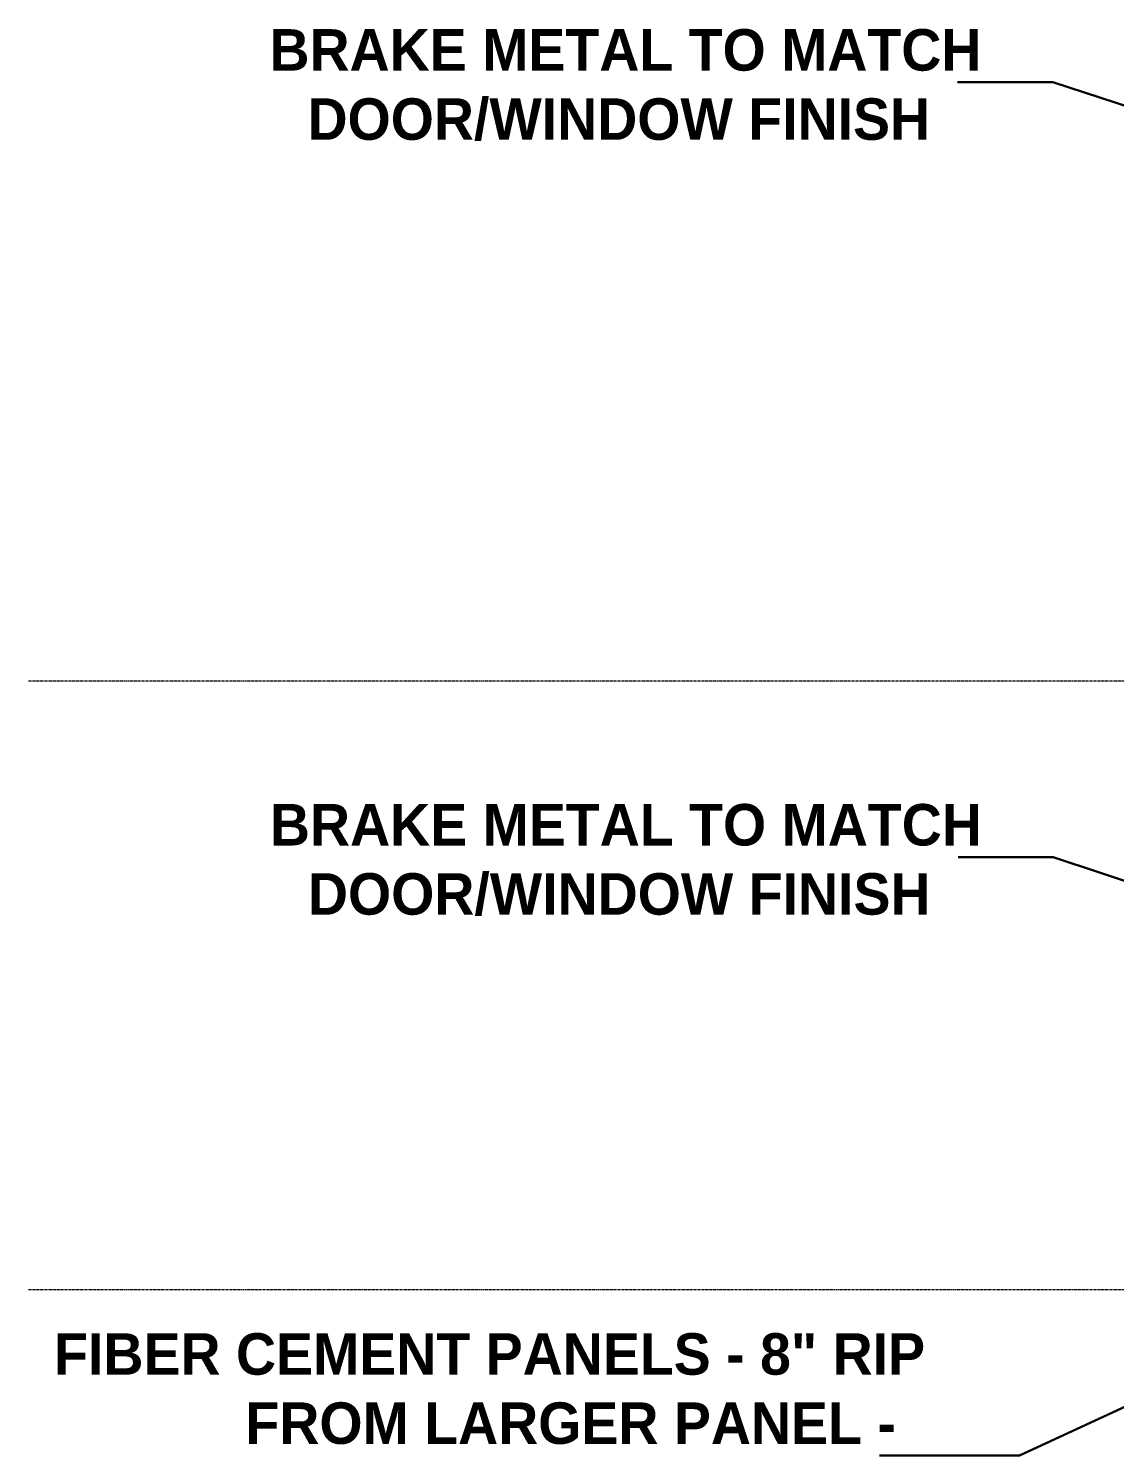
# Model space of a CAD drawing. Header units: inches. Extents: x -4168 to 4202, y -264 to 629.
# Drawn here: x -4168 to -3932.4, y 100 to 409.5 of the extents above; entities that cross this region are included whole.
import ezdxf

# ---------------------------------------------------------------- set-up
doc = ezdxf.new("R2010")
doc.units = ezdxf.units.IN
doc.header["$MEASUREMENT"] = 0
doc.linetypes.add('Grid Line 1_2_', pattern=[0.875, 0.5, -0.125, 0.125, -0.125])
for name, color, linetype, lineweight in [('A-FLOR-LEVL-1', 51, 'Grid Line 1_2_', 9), ('G-ANNO-TEXT', 231, 'Continuous', 30), ('G-ANNO-TEXT-1', 231, 'Continuous', 9)]:
    doc.layers.add(name, color=color, linetype=linetype, lineweight=lineweight)
doc.styles.add('Century Gothic_B', font='GOTHICB.TTF', dxfattribs={"height": 9})

msp = doc.modelspace()

# ---------------------------------------------------------------- linework, layer by layer
at = {"layer": 'A-FLOR-LEVL-1'}
for p, q in [((-4167.9645, 268), (-1830.9484, 268)), ((-4167.9645, 136), (-1830.9484, 136))]:
    msp.add_line(p, q, dxfattribs=at)
at = {"layer": 'G-ANNO-TEXT'}
for p, q in [((-3945.7984, 397.8369), (-3966.4542, 397.8369)), ((-3711.4246, 320.9549), (-3945.7984, 397.8369)), ((-3945.7046, 229.7868), (-3966.3605, 229.7868)), ((-3827.0624, 190.15), (-3945.7046, 229.7868)), ((-3841.8688, 151.4793), (-3953.004, 100.0062)), ((-3953.004, 100.0062), (-3983.4199, 100.0062))]:
    msp.add_line(p, q, dxfattribs=at)

# ---------------------------------------------------------------- texts
at = {"layer": 'G-ANNO-TEXT-1', "char_height": 9, "attachment_point": 1, "style": 'Century Gothic_B'}
for s, insert, width in [('BRAKE METAL TO MATCH', (-4115.7078, 409.3417), 180.891), ('DOOR/WINDOW FINISH', (-4107.4578, 394.3417), 170.892), ('BRAKE METAL TO MATCH', (-4115.614, 241.2916), 180.891), ('DOOR/WINDOW FINISH', (-4107.364, 226.2916), 170.892), ('FIBER CEMENT PANELS - 8" RIP', (-4162.4183, 126.5156), 216.948), ('FROM LARGER PANEL -', (-4120.9183, 111.5156), 166.65)]:
    msp.add_mtext(s, dxfattribs=dict(at, insert=insert, width=width))

doc.saveas('drawing.dxf')
